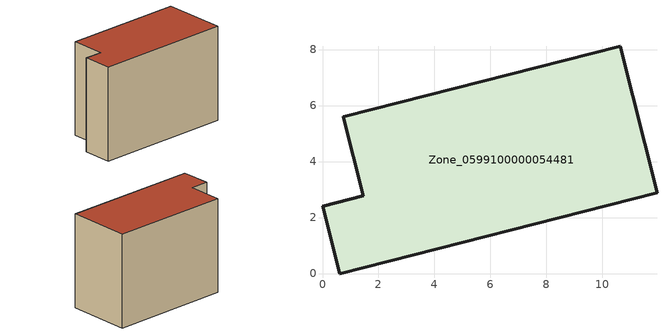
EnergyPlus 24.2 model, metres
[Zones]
Zone_0599100000054481
 floor ground (C_G): 0,2.41 1.46,2.77 0.75,5.6 10.64,8.11 11.95,2.89 0.61,0 z0
 wall outside (C_F): 1.46,2.77 0,2.41 0.61,0 11.95,2.89 10.64,8.11 0.75,5.6 1.46,2.77 z0:7.98
 roof outside (C_R): 10.64,8.11 0.75,5.6 1.46,2.77 0,2.41 0.61,0 11.95,2.89 z7.98
[BUILDING]
Pand.0599100000054481: North Axis=0; Terrain=City; Loads Convergence Tolerance Value=0.04; Temperature Convergence Tolerance Value=0.4; Solar Distribution=FullExterior; Maximum Number of Warmup Days=25; Minimum Number of Warmup Days=1
[Site:Location]
Rotterdam.The.Hague.AP_ZH_NLD Design_Conditions: Latitude=51.96; Longitude=4.45; Time Zone=1; Elevation=-4.5
[SITE:GROUNDTEMPERATURE:BUILDINGSURFACE]
18, 18, 18, 18, 18, 18, 18, 18, 18, 18, 18, 18
[MATERIAL] Thermal Absorptance=0.9; Solar Absorptance=0.7; Visible Absorptance=0.7
Name | Roughness | Thickness | Conductivity | Density | Specific Heat
G.TI.1975-1991 | MediumSmooth | 0.15 | 0.288461 | 540 | 1210
F.TI.1975-1991 | Rough | 0.3 | 0.230769 | 1920 | 840
R.TI.1975-1991 | MediumRough | 0.2 | 0.153846 | 1500 | 1000
[CONSTRUCTION]
C_G: G.TI.1975-1991
C_F: F.TI.1975-1991
C_R: R.TI.1975-1991
[ZONE]
Zone_0599100000054481: Type=1; Multiplier=1; Ceiling Height=Autocalculate; Volume=Autocalculate; Floor Area=autocalculate; Part of Total Floor Area=Yes
[ZONEINFILTRATION:DESIGNFLOWRATE]
Infil_Zone_0599100000054481: Zone or ZoneList or Space or SpaceList=Zone_0599100000054481; Schedule=AlwaysOn; Design Flow Rate Calculation Method=Flow/Area; Flow Rate per Floor Area=0.003; Constant Term Coefficient=1; Temperature Term Coefficient=0; Velocity Term Coefficient=0; Velocity Squared Term Coefficient=0
[HVACTEMPLATE:ZONE:IDEALLOADSAIRSYSTEM]
Zone_0599100000054481: Maximum Heating Supply Air Temperature=50; Minimum Cooling Supply Air Temperature=13; Maximum Heating Supply Air Humidity Ratio=0.0156; Minimum Cooling Supply Air Humidity Ratio=0.0077; Heating Limit=NoLimit; Cooling Limit=NoLimit; Dehumidification Control Type=ConstantSensibleHeatRatio; Cooling Sensible Heat Ratio=0.7; Dehumidification Setpoint=60; Humidification Control Type=None; Humidification Setpoint=30; Outdoor Air Method=None; Outdoor Air Flow Rate per Person=0.00944; Outdoor Air Flow Rate per Zone Floor Area=0; Outdoor Air Flow Rate per Zone=0; Demand Controlled Ventilation Type=None; Outdoor Air Economizer Type=NoEconomizer; Heat Recovery Type=None; Sensible Heat Recovery Effectiveness=0.7; Latent Heat Recovery Effectiveness=0.65
[ZONECONTROL:THERMOSTAT]
ThermostatControl_Zone_0599100000054481: Zone or ZoneList=Zone_0599100000054481; Control Type Schedule=DualSetpointControlType; Control 1=Thermostat_Zone_0599100000054481; Temperature Difference Between Cutout And Setpoint=0
[THERMOSTATSETPOINT:DUALSETPOINT]
Thermostat_Zone_0599100000054481: Heating Setpoint Temperature Schedule=HeatingSetpoint_Zone_0599100000054481; Cooling Setpoint Temperature Schedule=CoolingSetpoint_Zone_0599100000054481
[SCHEDULE:COMPACT]
HeatingSetpoint_Zone_0599100000054481: Through: 12/31, For: AllDays, Until: 24:00, 21
CoolingSetpoint_Zone_0599100000054481: Through: 12/31, For: AllDays, Until: 24:00, 24
DualSetpointControlType: Through: 12/31, For: AllDays, Until: 24:00, 4
AlwaysOn: Through: 12/31, For: AllDays, Until: 24:00, 1
